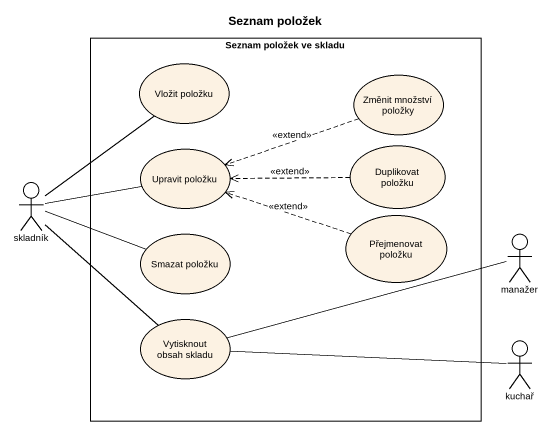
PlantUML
@startuml
title Seznam položek
rectangle "Seznam položek ve skladu" as Seznam_položek_ve_skladu {
  usecase "Vložit položku" as Vložit_položku
  usecase "Změnit množství položky" as Změnit_množství_položky
  usecase "Upravit položku" as Upravit_položku
  usecase "Duplikovat položku" as Duplikovat_položku
  usecase "Smazat položku" as Smazat_položku
  usecase "Přejmenovat položku" as Přejmenovat_položku
  usecase "Vytisknout obsah skladu" as Vytisknout_obsah_skladu
}
actor skladník
actor manažer
actor kuchař
Změnit_množství_položky .left.> Upravit_položku : <<extend>>
Duplikovat_položku .left.> Upravit_položku : <<extend>>
skladník -up- Vložit_položku
skladník -right- Upravit_položku
skladník -right- Smazat_položku
skladník -- Vytisknout_obsah_skladu
Přejmenovat_položku .left.> Upravit_položku : <<extend>>
manažer -left- Vytisknout_obsah_skladu
kuchař -left- Vytisknout_obsah_skladu
@enduml
